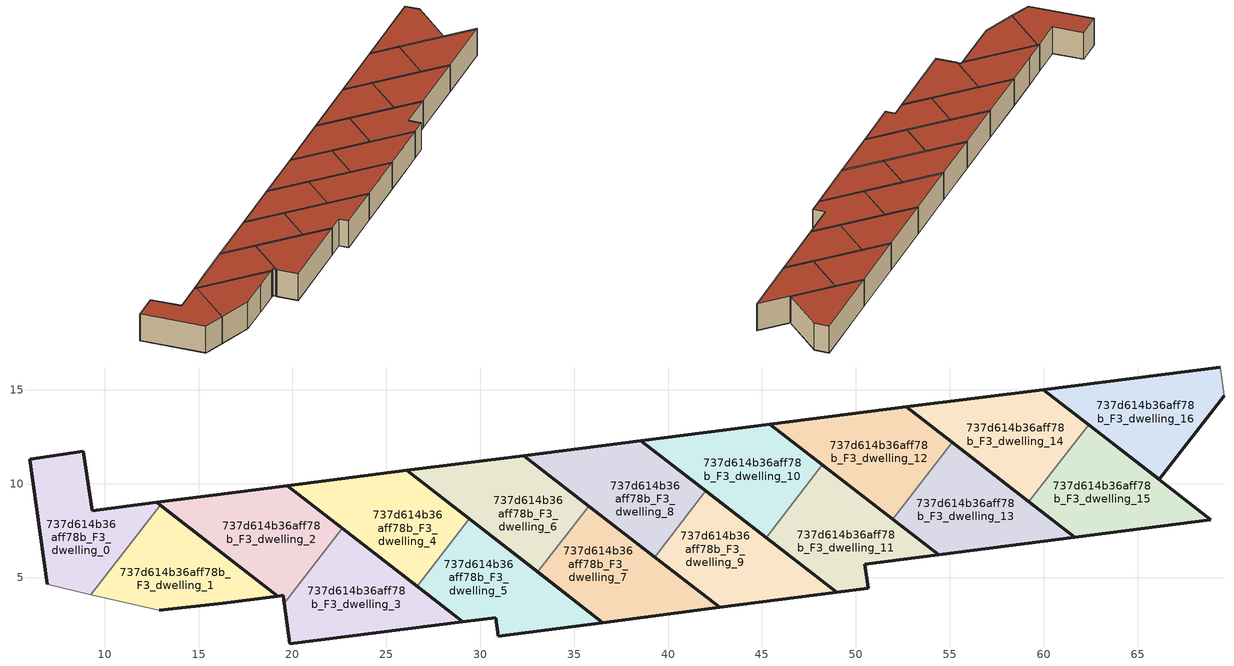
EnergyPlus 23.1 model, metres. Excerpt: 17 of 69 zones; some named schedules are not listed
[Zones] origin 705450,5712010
737d614b36aff78b_F3_dwelling_0
 floor to 737d614b36aff78b_F2_dwelling_0 (EU_floor_Construction): 9.27,4.09 12.96,8.86 12.77,9 9.33,8.55 8.87,11.71 6,11.31 6.94,4.63 z9
 wall outside (EU_wall_Construction): 6.94,4.63 6,11.31 8.87,11.71 9.33,8.55 12.77,9 12.96,8.86 z9:12
 wall to 737d614b36aff78b_F3_dwelling_1 (EU_wall_Construction): 12.96,8.86 9.27,4.09 z9:12
 wall adiabatic (EU_wall_Construction): 9.27,4.09 6.94,4.63 z9:12
 roof outside (EU_roof_Construction): 12.77,9 12.96,8.86 9.27,4.09 6.94,4.63 6,11.31 8.87,11.71 9.33,8.55 z12
737d614b36aff78b_F3_dwelling_1
 floor to 737d614b36aff78b_F2_dwelling_1 (EU_floor_Construction): 19.22,4.01 12.96,8.86 9.27,4.09 12.9,3.25 16.3,3.63 z9
 wall outside (EU_wall_Construction): 12.96,8.86 19.22,4.01 16.3,3.63 12.9,3.25 z9:12
 wall adiabatic (EU_wall_Construction): 12.9,3.25 9.27,4.09 z9:12
 roof outside (EU_roof_Construction): 19.22,4.01 16.3,3.63 12.9,3.25 9.27,4.09 12.96,8.86 z12
737d614b36aff78b_F3_dwelling_10
 floor to 737d614b36aff78b_F2_dwelling_10 (EU_floor_Construction): 45.22,7.12 48.22,11 45.43,13.16 38.55,12.29 z9
 wall outside (EU_wall_Construction): 45.22,7.12 38.55,12.29 45.43,13.16 48.22,11 z9:12
 wall to 737d614b36aff78b_F3_dwelling_11 (EU_wall_Construction): 48.22,11 45.22,7.12 z9:12
 roof outside (EU_roof_Construction): 48.22,11 45.22,7.12 38.55,12.29 45.43,13.16 z12
737d614b36aff78b_F3_dwelling_11
 floor to 737d614b36aff78b_F2_dwelling_11 (EU_floor_Construction): 54.4,6.21 48.22,11 45.22,7.12 48.97,4.21 50.66,4.43 50.49,5.7 z9
 wall outside (EU_wall_Construction): 48.22,11 54.4,6.21 50.49,5.7 50.66,4.43 48.97,4.21 45.22,7.12 z9:12
 roof outside (EU_roof_Construction): 54.4,6.21 50.49,5.7 50.66,4.43 48.97,4.21 45.22,7.12 48.22,11 z12
737d614b36aff78b_F3_dwelling_12
 floor to 737d614b36aff78b_F2_dwelling_12 (EU_floor_Construction): 51.96,8.1 55.13,12.2 52.69,14.08 45.43,13.16 z9
 wall outside (EU_wall_Construction): 51.96,8.1 45.43,13.16 52.69,14.08 55.13,12.2 z9:12
 wall to 737d614b36aff78b_F3_dwelling_13 (EU_wall_Construction): 55.13,12.2 51.96,8.1 z9:12
 roof outside (EU_roof_Construction): 55.13,12.2 51.96,8.1 45.43,13.16 52.69,14.08 z12
737d614b36aff78b_F3_dwelling_13
 floor to 737d614b36aff78b_F2_dwelling_13 (EU_floor_Construction): 61.65,7.14 55.13,12.2 51.96,8.1 54.4,6.21 z9
 wall outside (EU_wall_Construction): 55.13,12.2 61.65,7.14 54.4,6.21 51.96,8.1 z9:12
 roof outside (EU_roof_Construction): 61.65,7.14 54.4,6.21 51.96,8.1 55.13,12.2 z12
737d614b36aff78b_F3_dwelling_14
 floor to 737d614b36aff78b_F2_dwelling_14 (EU_floor_Construction): 59.22,9.03 62.39,13.13 59.97,15.01 52.69,14.08 z9
 wall outside (EU_wall_Construction): 59.22,9.03 52.69,14.08 59.97,15.01 62.39,13.13 z9:12
 wall to 737d614b36aff78b_F3_dwelling_15 (EU_wall_Construction): 62.39,13.13 59.22,9.03 z9:12
 roof outside (EU_roof_Construction): 62.39,13.13 59.22,9.03 52.69,14.08 59.97,15.01 z12
737d614b36aff78b_F3_dwelling_15
 floor to 737d614b36aff78b_F2_dwelling_15 (EU_floor_Construction): 68.91,8.08 62.39,13.13 59.22,9.03 61.65,7.14 z9
 wall outside (EU_wall_Construction): 62.39,13.13 68.91,8.08 61.65,7.14 59.22,9.03 z9:12
 roof outside (EU_roof_Construction): 68.91,8.08 61.65,7.14 59.22,9.03 62.39,13.13 z12
737d614b36aff78b_F3_dwelling_16
 floor to 737d614b36aff78b_F2_dwelling_16 (EU_floor_Construction): 66.15,10.22 69.6,14.68 69.41,16.2 59.97,15.01 z9
 wall outside (EU_wall_Construction): 69.6,14.68 66.15,10.22 59.97,15.01 69.41,16.2 z9:12
 wall adiabatic (EU_wall_Construction): 69.41,16.2 69.6,14.68 z9:12
 roof outside (EU_roof_Construction): 69.41,16.2 69.6,14.68 66.15,10.22 59.97,15.01 z12
737d614b36aff78b_F3_dwelling_2
 floor to 737d614b36aff78b_F2_dwelling_2 (EU_floor_Construction): 19.56,3.63 22.66,7.62 19.72,9.9 15.53,9.37 12.77,9 19.22,4.01 19.51,4.05 19.54,3.76 z9
 wall outside (EU_wall_Construction): 19.56,3.63 19.54,3.76 19.51,4.05 19.22,4.01 12.77,9 15.53,9.37 19.72,9.9 22.66,7.62 z9:12
 wall to 737d614b36aff78b_F3_dwelling_3 (EU_wall_Construction): 22.66,7.62 19.56,3.63 z9:12
 roof outside (EU_roof_Construction): 22.66,7.62 19.56,3.63 19.54,3.76 19.51,4.05 19.22,4.01 12.77,9 15.53,9.37 19.72,9.9 z12
737d614b36aff78b_F3_dwelling_3
 floor to 737d614b36aff78b_F2_dwelling_3 (EU_floor_Construction): 29.08,2.65 22.66,7.62 19.56,3.63 19.85,1.47 z9
 wall outside (EU_wall_Construction): 22.66,7.62 29.08,2.65 19.85,1.47 19.56,3.63 z9:12
 roof outside (EU_roof_Construction): 29.08,2.65 19.85,1.47 19.56,3.63 22.66,7.62 z12
737d614b36aff78b_F3_dwelling_4
 floor to 737d614b36aff78b_F2_dwelling_4 (EU_floor_Construction): 26.63,4.54 29.41,8.12 26.07,10.71 19.72,9.9 z9
 wall outside (EU_wall_Construction): 26.63,4.54 19.72,9.9 26.07,10.71 29.41,8.12 z9:12
 wall to 737d614b36aff78b_F3_dwelling_5 (EU_wall_Construction): 29.41,8.12 26.63,4.54 z9:12
 roof outside (EU_roof_Construction): 29.41,8.12 26.63,4.54 19.72,9.9 26.07,10.71 z12
737d614b36aff78b_F3_dwelling_5
 floor to 737d614b36aff78b_F2_dwelling_5 (EU_floor_Construction): 36.53,2.61 29.41,8.12 26.63,4.54 29.08,2.65 30.82,2.87 30.95,1.88 z9
 wall outside (EU_wall_Construction): 29.41,8.12 36.53,2.61 30.95,1.88 30.82,2.87 29.08,2.65 26.63,4.54 z9:12
 roof outside (EU_roof_Construction): 36.53,2.61 30.95,1.88 30.82,2.87 29.08,2.65 26.63,4.54 29.41,8.12 z12
737d614b36aff78b_F3_dwelling_6
 floor to 737d614b36aff78b_F2_dwelling_6 (EU_floor_Construction): 33.06,5.3 35.78,8.81 32.31,11.5 26.07,10.71 z9
 wall outside (EU_wall_Construction): 33.06,5.3 26.07,10.71 32.31,11.5 35.78,8.81 z9:12
 wall to 737d614b36aff78b_F3_dwelling_7 (EU_wall_Construction): 35.78,8.81 33.06,5.3 z9:12
 roof outside (EU_roof_Construction): 35.78,8.81 33.06,5.3 26.07,10.71 32.31,11.5 z12
737d614b36aff78b_F3_dwelling_7
 floor to 737d614b36aff78b_F2_dwelling_7 (EU_floor_Construction): 42.75,3.41 35.78,8.81 33.06,5.3 36.53,2.61 z9
 wall outside (EU_wall_Construction): 35.78,8.81 42.75,3.41 36.53,2.61 33.06,5.3 z9:12
 roof outside (EU_roof_Construction): 42.75,3.41 36.53,2.61 33.06,5.3 35.78,8.81 z12
737d614b36aff78b_F3_dwelling_8
 floor to 737d614b36aff78b_F2_dwelling_8 (EU_floor_Construction): 39.28,6.09 42.01,9.61 38.55,12.29 32.31,11.5 z9
 wall outside (EU_wall_Construction): 39.28,6.09 32.31,11.5 38.55,12.29 42.01,9.61 z9:12
 wall to 737d614b36aff78b_F3_dwelling_9 (EU_wall_Construction): 42.01,9.61 39.28,6.09 z9:12
 roof outside (EU_roof_Construction): 42.01,9.61 39.28,6.09 32.31,11.5 38.55,12.29 z12
737d614b36aff78b_F3_dwelling_9
 floor to 737d614b36aff78b_F2_dwelling_9 (EU_floor_Construction): 48.97,4.21 42.01,9.61 39.28,6.09 42.75,3.41 z9
 wall outside (EU_wall_Construction): 42.01,9.61 48.97,4.21 42.75,3.41 39.28,6.09 z9:12
 roof outside (EU_roof_Construction): 48.97,4.21 42.75,3.41 39.28,6.09 42.01,9.61 z12
[Building]
EU S2 Campaign: North Axis=0; Terrain=City; Solar Distribution=FullExterior
[Site:Location]
London: Latitude=51.5; Longitude=-0.5; Time Zone=0; Elevation=25
[SizingPeriod:WeatherFileDays]
AnnualSizingPeriod: Begin Month=1; Begin Day of Month=1; End Month=12; End Day of Month=31; Day of Week for Start Day=Monday; Use Weather File Daylight Saving Period=No; Use Weather File Rain and Snow Indicators=No
[MATERIAL]
EU_InternalMass_Material: Roughness=MediumRough; Thickness=0.1; Conductivity=1; Density=1800; Specific Heat=900; Thermal Absorptance=0.9; Solar Absorptance=0.7; Visible Absorptance=0.7
[MATERIAL:NOMASS] Roughness=MediumRough; Thermal Absorptance=0.9; Solar Absorptance=0.7; Visible Absorptance=0.7
Name | Thermal Resistance
EU_wall_NoMass | 0.635353
EU_roof_NoMass | 0.675062
EU_floor_NoMass | 1.96382
[CONSTRUCTION]
EU_wall_Construction: EU_wall_NoMass
EU_roof_Construction: EU_roof_NoMass
EU_floor_Construction: EU_floor_NoMass
EU_InternalMass_Construction: EU_InternalMass_Material
[ZONE] Type=1; Multiplier=1; Ceiling Height=autocalculate; Floor Area=autocalculate; Part of Total Floor Area=Yes
Name | Volume
737d614b36aff78b_F3_dwelling_0 | 84.082
737d614b36aff78b_F3_dwelling_1 | 84.0754
737d614b36aff78b_F3_dwelling_10 | 88.0635
737d614b36aff78b_F3_dwelling_11 | 88.0386
737d614b36aff78b_F3_dwelling_12 | 88.0715
737d614b36aff78b_F3_dwelling_13 | 88.0664
737d614b36aff78b_F3_dwelling_14 | 88.0518
737d614b36aff78b_F3_dwelling_15 | 88.0613
737d614b36aff78b_F3_dwelling_16 | 88.0496
737d614b36aff78b_F3_dwelling_2 | 92.0361
737d614b36aff78b_F3_dwelling_3 | 92.0347
737d614b36aff78b_F3_dwelling_4 | 88.062
737d614b36aff78b_F3_dwelling_5 | 88.0598
737d614b36aff78b_F3_dwelling_6 | 88.051
737d614b36aff78b_F3_dwelling_7 | 88.0488
737d614b36aff78b_F3_dwelling_8 | 88.0642
737d614b36aff78b_F3_dwelling_9 | 88.0605
[INTERNALMASS] Construction=EU_InternalMass_Construction
Name | Zone or ZoneList | Surface Area
737d614b36aff78b_F3_dwelling_0_EU_InternalMass | 737d614b36aff78b_F3_dwelling_0 | 31.0801
737d614b36aff78b_F3_dwelling_1_EU_InternalMass | 737d614b36aff78b_F3_dwelling_1 | 31.0803
737d614b36aff78b_F3_dwelling_2_EU_InternalMass | 737d614b36aff78b_F3_dwelling_2 | 31.0759
737d614b36aff78b_F3_dwelling_3_EU_InternalMass | 737d614b36aff78b_F3_dwelling_3 | 31.0783
737d614b36aff78b_F3_dwelling_4_EU_InternalMass | 737d614b36aff78b_F3_dwelling_4 | 31.0809
737d614b36aff78b_F3_dwelling_5_EU_InternalMass | 737d614b36aff78b_F3_dwelling_5 | 31.0765
737d614b36aff78b_F3_dwelling_6_EU_InternalMass | 737d614b36aff78b_F3_dwelling_6 | 31.0766
737d614b36aff78b_F3_dwelling_7_EU_InternalMass | 737d614b36aff78b_F3_dwelling_7 | 31.0822
737d614b36aff78b_F3_dwelling_8_EU_InternalMass | 737d614b36aff78b_F3_dwelling_8 | 31.0828
737d614b36aff78b_F3_dwelling_9_EU_InternalMass | 737d614b36aff78b_F3_dwelling_9 | 31.075
737d614b36aff78b_F3_dwelling_10_EU_InternalMass | 737d614b36aff78b_F3_dwelling_10 | 31.0787
737d614b36aff78b_F3_dwelling_11_EU_InternalMass | 737d614b36aff78b_F3_dwelling_11 | 31.0802
737d614b36aff78b_F3_dwelling_12_EU_InternalMass | 737d614b36aff78b_F3_dwelling_12 | 31.0878
737d614b36aff78b_F3_dwelling_13_EU_InternalMass | 737d614b36aff78b_F3_dwelling_13 | 31.0725
737d614b36aff78b_F3_dwelling_14_EU_InternalMass | 737d614b36aff78b_F3_dwelling_14 | 31.0795
737d614b36aff78b_F3_dwelling_15_EU_InternalMass | 737d614b36aff78b_F3_dwelling_15 | 31.081
737d614b36aff78b_F3_dwelling_16_EU_InternalMass | 737d614b36aff78b_F3_dwelling_16 | 31.0809
[OTHEREQUIPMENT] Fuel Type=Electricity; Design Level Calculation Method=Watts/Area; Power per Zone Floor Area=1; Fraction Latent=0; Fraction Radiant=0; Fraction Lost=0; Carbon Dioxide Generation Rate=0; EndUse Subcategory=EU_Step8_InternalGains
Name | Zone or ZoneList or Space or SpaceList | Schedule
EU_Step8_InternalGain_737d614b36aff78b_F3_dwelling_0_f000 | 737d614b36aff78b_F3_dwelling_0 | EU_Step8_GainSchedule_737d614b36aff78b_F3_dwelling_0_f000
EU_Step8_InternalGain_737d614b36aff78b_F3_dwelling_1_f000 | 737d614b36aff78b_F3_dwelling_1 | EU_Step8_GainSchedule_737d614b36aff78b_F3_dwelling_1_f000
EU_Step8_InternalGain_737d614b36aff78b_F3_dwelling_2_f000 | 737d614b36aff78b_F3_dwelling_2 | EU_Step8_GainSchedule_737d614b36aff78b_F3_dwelling_2_f000
EU_Step8_InternalGain_737d614b36aff78b_F3_dwelling_3_f000 | 737d614b36aff78b_F3_dwelling_3 | EU_Step8_GainSchedule_737d614b36aff78b_F3_dwelling_3_f000
EU_Step8_InternalGain_737d614b36aff78b_F3_dwelling_4_f000 | 737d614b36aff78b_F3_dwelling_4 | EU_Step8_GainSchedule_737d614b36aff78b_F3_dwelling_4_f000
EU_Step8_InternalGain_737d614b36aff78b_F3_dwelling_5_f000 | 737d614b36aff78b_F3_dwelling_5 | EU_Step8_GainSchedule_737d614b36aff78b_F3_dwelling_5_f000
EU_Step8_InternalGain_737d614b36aff78b_F3_dwelling_6_f000 | 737d614b36aff78b_F3_dwelling_6 | EU_Step8_GainSchedule_737d614b36aff78b_F3_dwelling_6_f000
EU_Step8_InternalGain_737d614b36aff78b_F3_dwelling_7_f000 | 737d614b36aff78b_F3_dwelling_7 | EU_Step8_GainSchedule_737d614b36aff78b_F3_dwelling_7_f000
EU_Step8_InternalGain_737d614b36aff78b_F3_dwelling_8_f000 | 737d614b36aff78b_F3_dwelling_8 | EU_Step8_GainSchedule_737d614b36aff78b_F3_dwelling_8_f000
EU_Step8_InternalGain_737d614b36aff78b_F3_dwelling_9_f000 | 737d614b36aff78b_F3_dwelling_9 | EU_Step8_GainSchedule_737d614b36aff78b_F3_dwelling_9_f000
EU_Step8_InternalGain_737d614b36aff78b_F3_dwelling_10_f000 | 737d614b36aff78b_F3_dwelling_10 | EU_Step8_GainSchedule_737d614b36aff78b_F3_dwelling_10_f000
EU_Step8_InternalGain_737d614b36aff78b_F3_dwelling_11_f000 | 737d614b36aff78b_F3_dwelling_11 | EU_Step8_GainSchedule_737d614b36aff78b_F3_dwelling_11_f000
EU_Step8_InternalGain_737d614b36aff78b_F3_dwelling_12_f000 | 737d614b36aff78b_F3_dwelling_12 | EU_Step8_GainSchedule_737d614b36aff78b_F3_dwelling_12_f000
EU_Step8_InternalGain_737d614b36aff78b_F3_dwelling_13_f000 | 737d614b36aff78b_F3_dwelling_13 | EU_Step8_GainSchedule_737d614b36aff78b_F3_dwelling_13_f000
EU_Step8_InternalGain_737d614b36aff78b_F3_dwelling_14_f000 | 737d614b36aff78b_F3_dwelling_14 | EU_Step8_GainSchedule_737d614b36aff78b_F3_dwelling_14_f000
EU_Step8_InternalGain_737d614b36aff78b_F3_dwelling_15_f000 | 737d614b36aff78b_F3_dwelling_15 | EU_Step8_GainSchedule_737d614b36aff78b_F3_dwelling_15_f000
EU_Step8_InternalGain_737d614b36aff78b_F3_dwelling_16_f000 | 737d614b36aff78b_F3_dwelling_16 | EU_Step8_GainSchedule_737d614b36aff78b_F3_dwelling_16_f000
[ZONEVENTILATION:DESIGNFLOWRATE] Schedule=EU_AlwaysOn; Design Flow Rate Calculation Method=AirChanges/Hour; Air Changes per Hour=0.555504; Ventilation Type=Natural; Fan Pressure Rise=0; Fan Total Efficiency=1; Constant Term Coefficient=1; Temperature Term Coefficient=0; Velocity Term Coefficient=0; Velocity Squared Term Coefficient=0; Minimum Indoor Temperature=-100; Maximum Indoor Temperature=100; Delta Temperature=-100; Minimum Outdoor Temperature=-100; Maximum Outdoor Temperature=100; Maximum Wind Speed=40
Name | Zone or ZoneList or Space or SpaceList
EU_ConstantAir_737d614b36aff78b_F3_dwelling_0 | 737d614b36aff78b_F3_dwelling_0
EU_ConstantAir_737d614b36aff78b_F3_dwelling_1 | 737d614b36aff78b_F3_dwelling_1
EU_ConstantAir_737d614b36aff78b_F3_dwelling_2 | 737d614b36aff78b_F3_dwelling_2
EU_ConstantAir_737d614b36aff78b_F3_dwelling_3 | 737d614b36aff78b_F3_dwelling_3
EU_ConstantAir_737d614b36aff78b_F3_dwelling_4 | 737d614b36aff78b_F3_dwelling_4
EU_ConstantAir_737d614b36aff78b_F3_dwelling_5 | 737d614b36aff78b_F3_dwelling_5
EU_ConstantAir_737d614b36aff78b_F3_dwelling_6 | 737d614b36aff78b_F3_dwelling_6
EU_ConstantAir_737d614b36aff78b_F3_dwelling_7 | 737d614b36aff78b_F3_dwelling_7
EU_ConstantAir_737d614b36aff78b_F3_dwelling_8 | 737d614b36aff78b_F3_dwelling_8
EU_ConstantAir_737d614b36aff78b_F3_dwelling_9 | 737d614b36aff78b_F3_dwelling_9
EU_ConstantAir_737d614b36aff78b_F3_dwelling_10 | 737d614b36aff78b_F3_dwelling_10
EU_ConstantAir_737d614b36aff78b_F3_dwelling_11 | 737d614b36aff78b_F3_dwelling_11
EU_ConstantAir_737d614b36aff78b_F3_dwelling_12 | 737d614b36aff78b_F3_dwelling_12
EU_ConstantAir_737d614b36aff78b_F3_dwelling_13 | 737d614b36aff78b_F3_dwelling_13
EU_ConstantAir_737d614b36aff78b_F3_dwelling_14 | 737d614b36aff78b_F3_dwelling_14
EU_ConstantAir_737d614b36aff78b_F3_dwelling_15 | 737d614b36aff78b_F3_dwelling_15
EU_ConstantAir_737d614b36aff78b_F3_dwelling_16 | 737d614b36aff78b_F3_dwelling_16
[HVACTEMPLATE:ZONE:IDEALLOADSAIRSYSTEM] System Availability Schedule=EU_AlwaysOn; Maximum Heating Supply Air Temperature=50; Minimum Cooling Supply Air Temperature=13; Maximum Heating Supply Air Humidity Ratio=0.0156; Minimum Cooling Supply Air Humidity Ratio=0.0077; Heating Limit=NoLimit; Cooling Limit=NoLimit; Heating Availability Schedule=EU_AlwaysOn; Cooling Availability Schedule=EU_CoolingOff; Dehumidification Control Type=ConstantSensibleHeatRatio; Cooling Sensible Heat Ratio=0.7; Dehumidification Setpoint=60; Humidification Control Type=None; Humidification Setpoint=30; Outdoor Air Method=None; Outdoor Air Flow Rate per Person=0.00944; Outdoor Air Flow Rate per Zone Floor Area=0; Outdoor Air Flow Rate per Zone=0; Demand Controlled Ventilation Type=None; Outdoor Air Economizer Type=NoEconomizer; Heat Recovery Type=None; Sensible Heat Recovery Effectiveness=0.7; Latent Heat Recovery Effectiveness=0.65
Name | Template Thermostat
737d614b36aff78b_F3_dwelling_0 | EU_HeatOnly_737d614b36aff78b_F3_dwelling_0
737d614b36aff78b_F3_dwelling_1 | EU_HeatOnly_737d614b36aff78b_F3_dwelling_1
737d614b36aff78b_F3_dwelling_2 | EU_HeatOnly_737d614b36aff78b_F3_dwelling_2
737d614b36aff78b_F3_dwelling_3 | EU_HeatOnly_737d614b36aff78b_F3_dwelling_3
737d614b36aff78b_F3_dwelling_4 | EU_HeatOnly_737d614b36aff78b_F3_dwelling_4
737d614b36aff78b_F3_dwelling_5 | EU_HeatOnly_737d614b36aff78b_F3_dwelling_5
737d614b36aff78b_F3_dwelling_6 | EU_HeatOnly_737d614b36aff78b_F3_dwelling_6
737d614b36aff78b_F3_dwelling_7 | EU_HeatOnly_737d614b36aff78b_F3_dwelling_7
737d614b36aff78b_F3_dwelling_8 | EU_HeatOnly_737d614b36aff78b_F3_dwelling_8
737d614b36aff78b_F3_dwelling_9 | EU_HeatOnly_737d614b36aff78b_F3_dwelling_9
737d614b36aff78b_F3_dwelling_10 | EU_HeatOnly_737d614b36aff78b_F3_dwelling_10
737d614b36aff78b_F3_dwelling_11 | EU_HeatOnly_737d614b36aff78b_F3_dwelling_11
737d614b36aff78b_F3_dwelling_12 | EU_HeatOnly_737d614b36aff78b_F3_dwelling_12
737d614b36aff78b_F3_dwelling_13 | EU_HeatOnly_737d614b36aff78b_F3_dwelling_13
737d614b36aff78b_F3_dwelling_14 | EU_HeatOnly_737d614b36aff78b_F3_dwelling_14
737d614b36aff78b_F3_dwelling_15 | EU_HeatOnly_737d614b36aff78b_F3_dwelling_15
737d614b36aff78b_F3_dwelling_16 | EU_HeatOnly_737d614b36aff78b_F3_dwelling_16
[SIZING:ZONE] Zone Cooling Design Supply Air Temperature Input Method=SupplyAirTemperature; Zone Cooling Design Supply Air Temperature=13; Zone Heating Design Supply Air Temperature Input Method=SupplyAirTemperature; Zone Heating Design Supply Air Temperature=50; Zone Cooling Design Supply Air Humidity Ratio=0.008; Zone Heating Design Supply Air Humidity Ratio=0.008; Cooling Design Air Flow Method=DesignDay; Cooling Design Air Flow Rate=0; Cooling Minimum Air Flow per Zone Floor Area=0.000762; Cooling Minimum Air Flow=0; Cooling Minimum Air Flow Fraction=0.2; Heating Design Air Flow Method=DesignDay; Heating Design Air Flow Rate=0; Heating Maximum Air Flow per Zone Floor Area=0.002032; Heating Maximum Air Flow=0.141576; Heating Maximum Air Flow Fraction=0.3; Account for Dedicated Outdoor Air System=No; Dedicated Outdoor Air System Control Strategy=NeutralSupplyAir; Dedicated Outdoor Air Low Setpoint Temperature for Design=autosize; Dedicated Outdoor Air High Setpoint Temperature for Design=autosize; Zone Load Sizing Method=Sensible Load Only No Latent Load; Zone Latent Cooling Design Supply Air Humidity Ratio Input Method=HumidityRatioDifference; Zone Cooling Design Supply Air Humidity Ratio Difference=0.005; Zone Latent Heating Design Supply Air Humidity Ratio Input Method=HumidityRatioDifference; Zone Humidification Design Supply Air Humidity Ratio Difference=0.005
737d614b36aff78b_F3_dwelling_0; 737d614b36aff78b_F3_dwelling_1; 737d614b36aff78b_F3_dwelling_2; 737d614b36aff78b_F3_dwelling_3; 737d614b36aff78b_F3_dwelling_4; 737d614b36aff78b_F3_dwelling_5; 737d614b36aff78b_F3_dwelling_6; 737d614b36aff78b_F3_dwelling_7; 737d614b36aff78b_F3_dwelling_8; 737d614b36aff78b_F3_dwelling_9; 737d614b36aff78b_F3_dwelling_10; 737d614b36aff78b_F3_dwelling_11; 737d614b36aff78b_F3_dwelling_12; 737d614b36aff78b_F3_dwelling_13; 737d614b36aff78b_F3_dwelling_14; 737d614b36aff78b_F3_dwelling_15; 737d614b36aff78b_F3_dwelling_16
